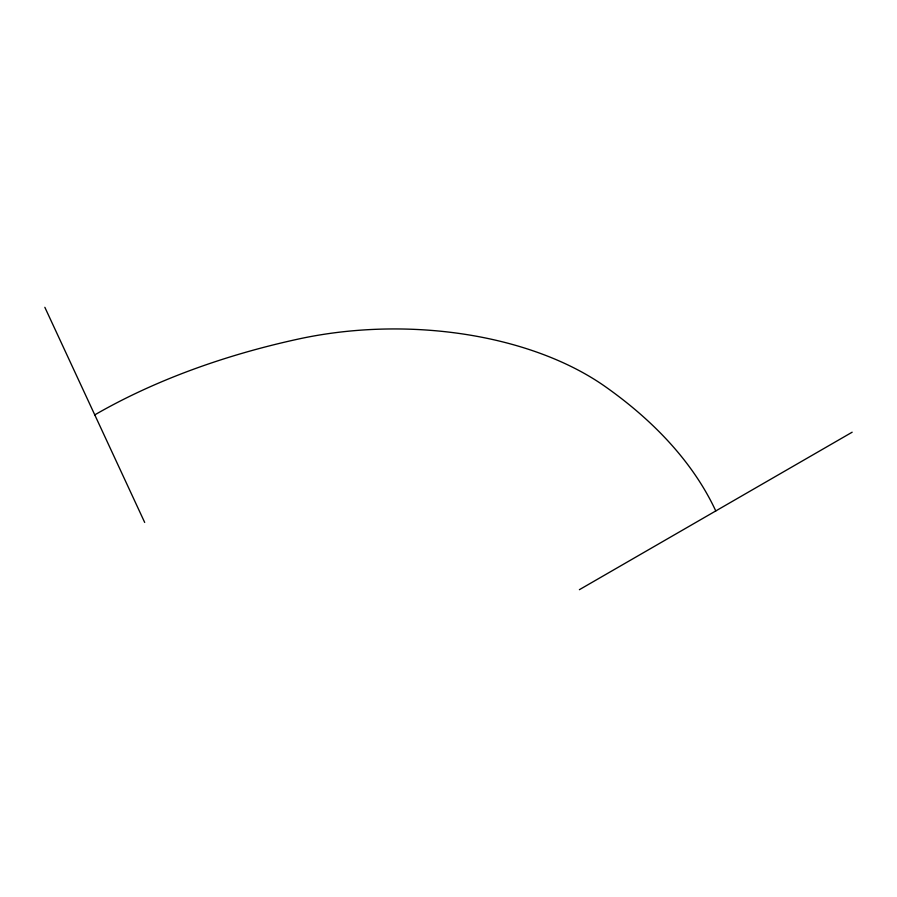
<?xml version="1.0" encoding="UTF-8"?>
<svg xmlns="http://www.w3.org/2000/svg" width="897" height="897" viewBox="0 0 897 897"><rect width="100%" height="100%" fill="white"/><g stroke="black" fill="none" stroke-linecap="round" stroke-linejoin="round"><path stroke-width="1.35" d="M579.384 589.688L852.15 432.208M44.85 307.312L144.686 522.435M94.768 414.874A574.506 331.688 0 0 1 298.342 339.055A272.441 157.289 0 0 1 605.139 386.517A574.506 331.688 0 0 1 715.772 510.942"/></g></svg>
